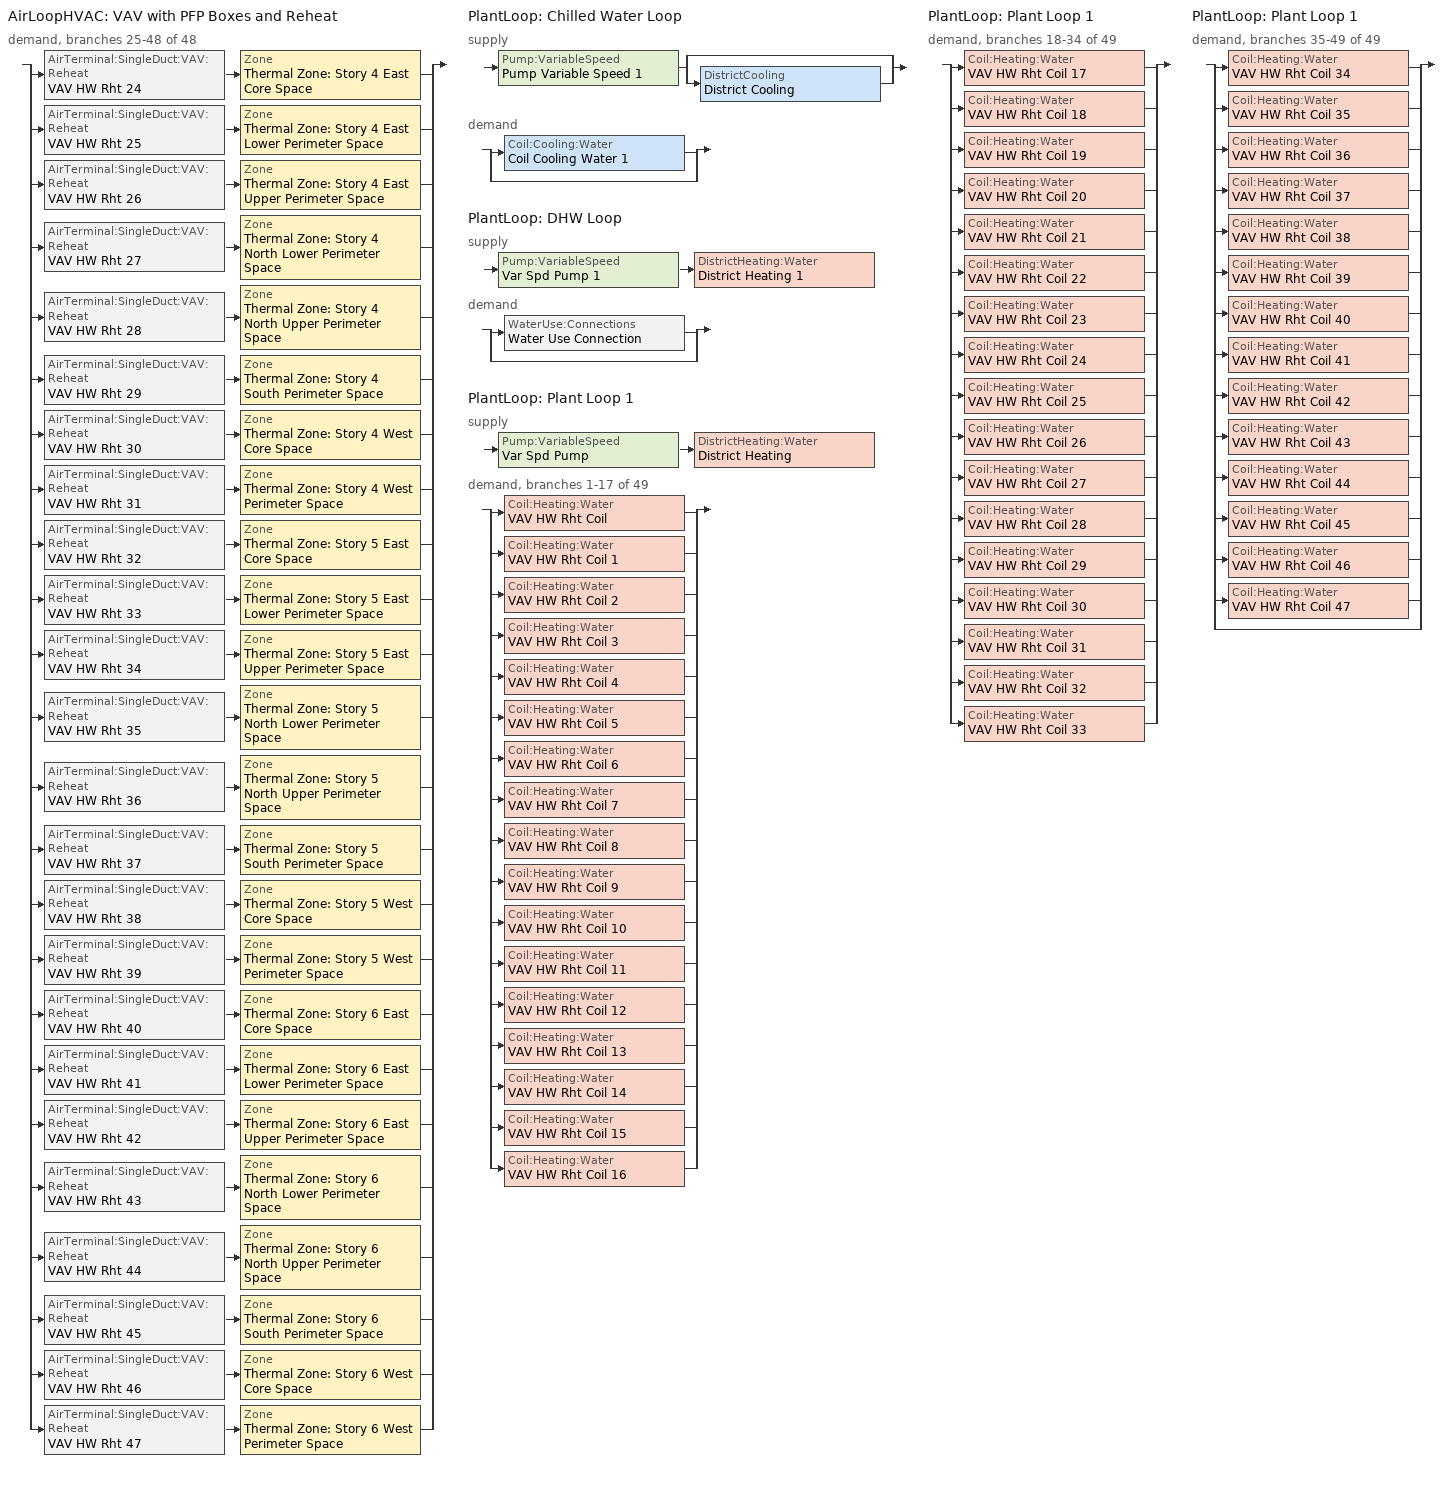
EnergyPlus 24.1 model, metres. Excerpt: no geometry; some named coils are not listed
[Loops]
AirLoopHVAC 'VAV with PFP Boxes and Reheat'
 demand, branches 25-48 of 48: split
  | AirTerminal:SingleDuct:VAV:Reheat 'VAV HW Rht 24' > Zone 'Thermal Zone: Story 4 East Core Space'
  | AirTerminal:SingleDuct:VAV:Reheat 'VAV HW Rht 25' > Zone 'Thermal Zone: Story 4 East Lower Perimeter Space'
  | AirTerminal:SingleDuct:VAV:Reheat 'VAV HW Rht 26' > Zone 'Thermal Zone: Story 4 East Upper Perimeter Space'
  | AirTerminal:SingleDuct:VAV:Reheat 'VAV HW Rht 27' > Zone 'Thermal Zone: Story 4 North Lower Perimeter Space'
  | AirTerminal:SingleDuct:VAV:Reheat 'VAV HW Rht 28' > Zone 'Thermal Zone: Story 4 North Upper Perimeter Space'
  | AirTerminal:SingleDuct:VAV:Reheat 'VAV HW Rht 29' > Zone 'Thermal Zone: Story 4 South Perimeter Space'
  | AirTerminal:SingleDuct:VAV:Reheat 'VAV HW Rht 30' > Zone 'Thermal Zone: Story 4 West Core Space'
  | AirTerminal:SingleDuct:VAV:Reheat 'VAV HW Rht 31' > Zone 'Thermal Zone: Story 4 West Perimeter Space'
  | AirTerminal:SingleDuct:VAV:Reheat 'VAV HW Rht 32' > Zone 'Thermal Zone: Story 5 East Core Space'
  | AirTerminal:SingleDuct:VAV:Reheat 'VAV HW Rht 33' > Zone 'Thermal Zone: Story 5 East Lower Perimeter Space'
  | AirTerminal:SingleDuct:VAV:Reheat 'VAV HW Rht 34' > Zone 'Thermal Zone: Story 5 East Upper Perimeter Space'
  | AirTerminal:SingleDuct:VAV:Reheat 'VAV HW Rht 35' > Zone 'Thermal Zone: Story 5 North Lower Perimeter Space'
  | AirTerminal:SingleDuct:VAV:Reheat 'VAV HW Rht 36' > Zone 'Thermal Zone: Story 5 North Upper Perimeter Space'
  | AirTerminal:SingleDuct:VAV:Reheat 'VAV HW Rht 37' > Zone 'Thermal Zone: Story 5 South Perimeter Space'
  | AirTerminal:SingleDuct:VAV:Reheat 'VAV HW Rht 38' > Zone 'Thermal Zone: Story 5 West Core Space'
  | AirTerminal:SingleDuct:VAV:Reheat 'VAV HW Rht 39' > Zone 'Thermal Zone: Story 5 West Perimeter Space'
  | AirTerminal:SingleDuct:VAV:Reheat 'VAV HW Rht 40' > Zone 'Thermal Zone: Story 6 East Core Space'
  | AirTerminal:SingleDuct:VAV:Reheat 'VAV HW Rht 41' > Zone 'Thermal Zone: Story 6 East Lower Perimeter Space'
  | AirTerminal:SingleDuct:VAV:Reheat 'VAV HW Rht 42' > Zone 'Thermal Zone: Story 6 East Upper Perimeter Space'
  | AirTerminal:SingleDuct:VAV:Reheat 'VAV HW Rht 43' > Zone 'Thermal Zone: Story 6 North Lower Perimeter Space'
  | AirTerminal:SingleDuct:VAV:Reheat 'VAV HW Rht 44' > Zone 'Thermal Zone: Story 6 North Upper Perimeter Space'
  | AirTerminal:SingleDuct:VAV:Reheat 'VAV HW Rht 45' > Zone 'Thermal Zone: Story 6 South Perimeter Space'
  | AirTerminal:SingleDuct:VAV:Reheat 'VAV HW Rht 46' > Zone 'Thermal Zone: Story 6 West Core Space'
  | AirTerminal:SingleDuct:VAV:Reheat 'VAV HW Rht 47' > Zone 'Thermal Zone: Story 6 West Perimeter Space'
PlantLoop 'Chilled Water Loop'
 supply: Pump:VariableSpeed 'Pump Variable Speed 1' > split
  | bypass
  | DistrictCooling 'District Cooling'
 demand: split
  | Coil:Cooling:Water 'Coil Cooling Water 1'
  | bypass
PlantLoop 'DHW Loop'
 supply: Pump:VariableSpeed 'Var Spd Pump 1' > DistrictHeating:Water 'District Heating 1'
 demand: split
  | WaterUse:Connections 'Water Use Connection'
  | bypass
PlantLoop 'Plant Loop 1'
 supply: Pump:VariableSpeed 'Var Spd Pump' > DistrictHeating:Water 'District Heating'
 demand, branches 1-17 of 49: split
  | Coil:Heating:Water 'VAV HW Rht Coil'
  | Coil:Heating:Water 'VAV HW Rht Coil 1'
  | Coil:Heating:Water 'VAV HW Rht Coil 2'
  | Coil:Heating:Water 'VAV HW Rht Coil 3'
  | Coil:Heating:Water 'VAV HW Rht Coil 4'
  | Coil:Heating:Water 'VAV HW Rht Coil 5'
  | Coil:Heating:Water 'VAV HW Rht Coil 6'
  | Coil:Heating:Water 'VAV HW Rht Coil 7'
  | Coil:Heating:Water 'VAV HW Rht Coil 8'
  | Coil:Heating:Water 'VAV HW Rht Coil 9'
  | Coil:Heating:Water 'VAV HW Rht Coil 10'
  | Coil:Heating:Water 'VAV HW Rht Coil 11'
  | Coil:Heating:Water 'VAV HW Rht Coil 12'
  | Coil:Heating:Water 'VAV HW Rht Coil 13'
  | Coil:Heating:Water 'VAV HW Rht Coil 14'
  | Coil:Heating:Water 'VAV HW Rht Coil 15'
  | Coil:Heating:Water 'VAV HW Rht Coil 16'
PlantLoop 'Plant Loop 1'
 demand, branches 18-34 of 49: split
  | Coil:Heating:Water 'VAV HW Rht Coil 17'
  | Coil:Heating:Water 'VAV HW Rht Coil 18'
  | Coil:Heating:Water 'VAV HW Rht Coil 19'
  | Coil:Heating:Water 'VAV HW Rht Coil 20'
  | Coil:Heating:Water 'VAV HW Rht Coil 21'
  | Coil:Heating:Water 'VAV HW Rht Coil 22'
  | Coil:Heating:Water 'VAV HW Rht Coil 23'
  | Coil:Heating:Water 'VAV HW Rht Coil 24'
  | Coil:Heating:Water 'VAV HW Rht Coil 25'
  | Coil:Heating:Water 'VAV HW Rht Coil 26'
  | Coil:Heating:Water 'VAV HW Rht Coil 27'
  | Coil:Heating:Water 'VAV HW Rht Coil 28'
  | Coil:Heating:Water 'VAV HW Rht Coil 29'
  | Coil:Heating:Water 'VAV HW Rht Coil 30'
  | Coil:Heating:Water 'VAV HW Rht Coil 31'
  | Coil:Heating:Water 'VAV HW Rht Coil 32'
  | Coil:Heating:Water 'VAV HW Rht Coil 33'
PlantLoop 'Plant Loop 1'
 demand, branches 35-49 of 49: split
  | Coil:Heating:Water 'VAV HW Rht Coil 34'
  | Coil:Heating:Water 'VAV HW Rht Coil 35'
  | Coil:Heating:Water 'VAV HW Rht Coil 36'
  | Coil:Heating:Water 'VAV HW Rht Coil 37'
  | Coil:Heating:Water 'VAV HW Rht Coil 38'
  | Coil:Heating:Water 'VAV HW Rht Coil 39'
  | Coil:Heating:Water 'VAV HW Rht Coil 40'
  | Coil:Heating:Water 'VAV HW Rht Coil 41'
  | Coil:Heating:Water 'VAV HW Rht Coil 42'
  | Coil:Heating:Water 'VAV HW Rht Coil 43'
  | Coil:Heating:Water 'VAV HW Rht Coil 44'
  | Coil:Heating:Water 'VAV HW Rht Coil 45'
  | Coil:Heating:Water 'VAV HW Rht Coil 46'
  | Coil:Heating:Water 'VAV HW Rht Coil 47'
  | bypass
[ZoneVentilation:DesignFlowRate]
90.1-2010 - Office - OpenOffice Ventilation: Zone or ZoneList or Space or SpaceList=256 - 90.1-2010 - Office - OpenOffice; Design Flow Rate Calculation Method=Flow/Area; Flow Rate per Floor Area {m3/s-m2}=0.001; Ventilation Type=Natural; Fan Total Efficiency=1; Constant Term Coefficient=1; Minimum Indoor Temperature {C}=-100; Maximum Indoor Temperature {C}=100; Delta Temperature {deltaC}=-100; Minimum Outdoor Temperature {C}=-100; Maximum Outdoor Temperature {C}=100; Maximum Wind Speed {m/s}=40
[EnergyManagementSystem:Sensor] Output:Variable or Output:Meter=Zone Mean Air Temperature
Name | Output:Variable or Output:Meter Index Key
ZoneMeanAirTemp_4_East_Lower_Perimeter | THERMAL ZONE: STORY 4 EAST LOWER PERIMETER SPACE
ZoneMeanAirTemp_4_North_Upper_Perimeter | THERMAL ZONE: STORY 4 NORTH UPPER PERIMETER SPACE
ZoneMeanAirTemp_4_South_Perimeter | THERMAL ZONE: STORY 4 SOUTH PERIMETER SPACE
ZoneMeanAirTemp_4_West_Perimeter | THERMAL ZONE: STORY 4 WEST PERIMETER SPACE
ZoneMeanAirTemp_5_East_Upper_Perimeter | THERMAL ZONE: STORY 5 EAST UPPER PERIMETER SPACE
ZoneMeanAirTemp_5_North_Lower_Perimeter | THERMAL ZONE: STORY 5 NORTH LOWER PERIMETER SPACE
ZoneMeanAirTemp_5_North_Upper_Perimeter | THERMAL ZONE: STORY 5 NORTH UPPER PERIMETER SPACE
ZoneMeanAirTemp_5_South_Perimeter | THERMAL ZONE: STORY 5 SOUTH PERIMETER SPACE
ZoneMeanAirTemp_6_East_Upper_Perimeter | THERMAL ZONE: STORY 6 EAST UPPER PERIMETER SPACE
ZoneMeanAirTemp_6_North_Lower_Perimeter | THERMAL ZONE: STORY 6 NORTH LOWER PERIMETER SPACE
ZoneMeanAirTemp_6_North_Upper_Perimeter | THERMAL ZONE: STORY 6 NORTH UPPER PERIMETER SPACE
ZoneMeanAirTemp_6_South_Perimeter | THERMAL ZONE: STORY 6 SOUTH PERIMETER SPACE
ZoneMeanAirTemp_6_West_Perimeter | THERMAL ZONE: STORY 6 WEST PERIMETER SPACE
[SpaceList]
256 - 90.1-2010 - Office - OpenOffice: Story 1 West Core Space, Story 1 West Perimeter Space, Story 1 East Upper Perimeter Space, Story 6 East Upper Perimeter Space, Story 1 North Lower Perimeter Space, Story 1 North Upper Perimeter Space, Story 1 East Lower Perimeter Space, Story 1 South Perimeter Space, Story 1 East Core Space, Story 4 East Core Space, Story 2 West Perimeter Space, Story 3 East Lower Perimeter Space, Story 2 South Perimeter Space, Story 2 North Upper Perimeter Space, Story 2 East Upper Perimeter Space, Story 2 North Lower Perimeter Space, Story 2 East Lower Perimeter Space, Story 5 West Core Space, Story 2 East Core Space, Story 2 West Core Space, Story 5 South Perimeter Space, Story 3 West Perimeter Space, Story 3 North Upper Perimeter Space, Story 3 East Upper Perimeter Space, Story 3 North Lower Perimeter Space, Story 3 South Perimeter Space, Story 3 West Core Space, Story 3 East Core Space, Story 4 West Perimeter Space, Story 4 North Upper Perimeter Space, Story 4 East Upper Perimeter Space, Story 4 North Lower Perimeter Space, Story 4 East Lower Perimeter Space, Story 5 North Lower Perimeter Space, Story 4 South Perimeter Space, Story 4 West Core Space, Story 5 West Perimeter Space, Story 5 North Upper Perimeter Space, Story 5 East Upper Perimeter Space, Story 5 East Lower Perimeter Space, Story 5 East Core Space, Story 6 West Perimeter Space, Story 6 North Upper Perimeter Space, Story 6 North Lower Perimeter Space, Story 6 East Lower Perimeter Space, Story 6 South Perimeter Space, Story 6 West Core Space, Story 6 East Core Space
[ZoneInfiltration:DesignFlowRate]
90.1-2010 - Office - OpenOffice Infiltration 2: Zone or ZoneList or Space or SpaceList=256 - 90.1-2010 - Office - OpenOffice; Schedule=Medium Office Infil Quarter On; Design Flow Rate Calculation Method=Flow/ExteriorArea; Flow Rate per Exterior Surface Area {m3/s-m2}=0.000226568
[DesignSpecification:OutdoorAir]
90.1-2010 - Office - OpenOffice Ventilation: Outdoor Air Method=Sum; Outdoor Air Flow per Person {m3/s-person}=0.00235974; Outdoor Air Flow per Zone Floor Area {m3/s-m2}=0.0003048; Outdoor Air Flow per Zone {m3/s}=0; Outdoor Air Flow Air Changes per Hour {1/hr}=0
[DesignSpecification:OutdoorAir:SpaceList] Space 1 Design Specification Outdoor Air Object=90.1-2010 - Office - OpenOffice Ventilation
Name | Space 1
Thermal Zone: Story 4 East Core Space DSOA Space List | Story 4 East Core Space
Thermal Zone: Story 4 East Lower Perimeter Space DSOA Space List | Story 4 East Lower Perimeter Space
Thermal Zone: Story 4 East Upper Perimeter Space DSOA Space List | Story 4 East Upper Perimeter Space
Thermal Zone: Story 4 North Lower Perimeter Space DSOA Space List | Story 4 North Lower Perimeter Space
Thermal Zone: Story 4 North Upper Perimeter Space DSOA Space List | Story 4 North Upper Perimeter Space
Thermal Zone: Story 4 South Perimeter Space DSOA Space List | Story 4 South Perimeter Space
Thermal Zone: Story 4 West Core Space DSOA Space List | Story 4 West Core Space
Thermal Zone: Story 4 West Perimeter Space DSOA Space List | Story 4 West Perimeter Space
Thermal Zone: Story 5 East Core Space DSOA Space List | Story 5 East Core Space
Thermal Zone: Story 5 East Lower Perimeter Space DSOA Space List | Story 5 East Lower Perimeter Space
Thermal Zone: Story 5 East Upper Perimeter Space DSOA Space List | Story 5 East Upper Perimeter Space
Thermal Zone: Story 5 North Lower Perimeter Space DSOA Space List | Story 5 North Lower Perimeter Space
Thermal Zone: Story 5 North Upper Perimeter Space DSOA Space List | Story 5 North Upper Perimeter Space
Thermal Zone: Story 5 South Perimeter Space DSOA Space List | Story 5 South Perimeter Space
Thermal Zone: Story 5 West Core Space DSOA Space List | Story 5 West Core Space
Thermal Zone: Story 5 West Perimeter Space DSOA Space List | Story 5 West Perimeter Space
Thermal Zone: Story 6 East Core Space DSOA Space List | Story 6 East Core Space
Thermal Zone: Story 6 East Lower Perimeter Space DSOA Space List | Story 6 East Lower Perimeter Space
Thermal Zone: Story 6 East Upper Perimeter Space DSOA Space List | Story 6 East Upper Perimeter Space
Thermal Zone: Story 6 North Lower Perimeter Space DSOA Space List | Story 6 North Lower Perimeter Space
Thermal Zone: Story 6 North Upper Perimeter Space DSOA Space List | Story 6 North Upper Perimeter Space
Thermal Zone: Story 6 South Perimeter Space DSOA Space List | Story 6 South Perimeter Space
Thermal Zone: Story 6 West Core Space DSOA Space List | Story 6 West Core Space
Thermal Zone: Story 6 West Perimeter Space DSOA Space List | Story 6 West Perimeter Space
[Sizing:Zone] Zone Cooling Design Supply Air Temperature Input Method=SupplyAirTemperature; Zone Cooling Design Supply Air Temperature {C}=14; Zone Cooling Design Supply Air Temperature Difference {deltaC}=11.11; Zone Heating Design Supply Air Temperature Input Method=SupplyAirTemperature; Zone Heating Design Supply Air Temperature {C}=40; Zone Heating Design Supply Air Temperature Difference {deltaC}=11.11; Zone Cooling Design Supply Air Humidity Ratio {kgWater/kgDryAir}=0.0085; Zone Heating Design Supply Air Humidity Ratio {kgWater/kgDryAir}=0.008; Cooling Design Air Flow Method=DesignDay; Cooling Design Air Flow Rate {m3/s}=0; Cooling Minimum Air Flow per Zone Floor Area {m3/s-m2}=0.003; Cooling Minimum Air Flow {m3/s}=0; Cooling Minimum Air Flow Fraction=0; Heating Design Air Flow Method=DesignDay; Heating Design Air Flow Rate {m3/s}=0; Heating Maximum Air Flow per Zone Floor Area {m3/s-m2}=0.002032; Heating Maximum Air Flow {m3/s}=0.141576; Heating Maximum Air Flow Fraction=0.3; Account for Dedicated Outdoor Air System=No; Zone Load Sizing Method=Sensible Load Only No Latent Load; Zone Latent Cooling Design Supply Air Humidity Ratio Input Method=HumidityRatioDifference; Zone Cooling Design Supply Air Humidity Ratio Difference {kgWater/kgDryAir}=0.005; Zone Latent Heating Design Supply Air Humidity Ratio Input Method=HumidityRatioDifference; Zone Humidification Design Supply Air Humidity Ratio Difference {kgWater/kgDryAir}=0.005
Name | Design Specification Outdoor Air Object
Thermal Zone: Story 4 East Core Space | Thermal Zone: Story 4 East Core Space DSOA Space List
Thermal Zone: Story 4 East Lower Perimeter Space | Thermal Zone: Story 4 East Lower Perimeter Space DSOA Space List
Thermal Zone: Story 4 East Upper Perimeter Space | Thermal Zone: Story 4 East Upper Perimeter Space DSOA Space List
Thermal Zone: Story 4 North Lower Perimeter Space | Thermal Zone: Story 4 North Lower Perimeter Space DSOA Space List
Thermal Zone: Story 4 North Upper Perimeter Space | Thermal Zone: Story 4 North Upper Perimeter Space DSOA Space List
Thermal Zone: Story 4 South Perimeter Space | Thermal Zone: Story 4 South Perimeter Space DSOA Space List
Thermal Zone: Story 4 West Core Space | Thermal Zone: Story 4 West Core Space DSOA Space List
Thermal Zone: Story 4 West Perimeter Space | Thermal Zone: Story 4 West Perimeter Space DSOA Space List
Thermal Zone: Story 5 East Core Space | Thermal Zone: Story 5 East Core Space DSOA Space List
Thermal Zone: Story 5 East Lower Perimeter Space | Thermal Zone: Story 5 East Lower Perimeter Space DSOA Space List
Thermal Zone: Story 5 East Upper Perimeter Space | Thermal Zone: Story 5 East Upper Perimeter Space DSOA Space List
Thermal Zone: Story 5 North Lower Perimeter Space | Thermal Zone: Story 5 North Lower Perimeter Space DSOA Space List
Thermal Zone: Story 5 North Upper Perimeter Space | Thermal Zone: Story 5 North Upper Perimeter Space DSOA Space List
Thermal Zone: Story 5 South Perimeter Space | Thermal Zone: Story 5 South Perimeter Space DSOA Space List
Thermal Zone: Story 5 West Core Space | Thermal Zone: Story 5 West Core Space DSOA Space List
Thermal Zone: Story 5 West Perimeter Space | Thermal Zone: Story 5 West Perimeter Space DSOA Space List
Thermal Zone: Story 6 East Core Space | Thermal Zone: Story 6 East Core Space DSOA Space List
Thermal Zone: Story 6 East Lower Perimeter Space | Thermal Zone: Story 6 East Lower Perimeter Space DSOA Space List
Thermal Zone: Story 6 East Upper Perimeter Space | Thermal Zone: Story 6 East Upper Perimeter Space DSOA Space List
Thermal Zone: Story 6 North Lower Perimeter Space | Thermal Zone: Story 6 North Lower Perimeter Space DSOA Space List
Thermal Zone: Story 6 North Upper Perimeter Space | Thermal Zone: Story 6 North Upper Perimeter Space DSOA Space List
Thermal Zone: Story 6 South Perimeter Space | Thermal Zone: Story 6 South Perimeter Space DSOA Space List
Thermal Zone: Story 6 West Core Space | Thermal Zone: Story 6 West Core Space DSOA Space List
Thermal Zone: Story 6 West Perimeter Space | Thermal Zone: Story 6 West Perimeter Space DSOA Space List
[Sizing:Plant] Sizing Option=NonCoincident; Zone Timesteps in Averaging Window=1; Coincident Sizing Factor Mode=None
Name | Loop Type | Design Loop Exit Temperature {C} | Loop Design Temperature Difference {deltaC}
Chilled Water Loop | Cooling | 7.22 | 6.67
DHW Loop; Plant Loop 1 | Heating | 82 | 11
[ZoneControl:Thermostat] Control Type Schedule=DualSetpointControl; Temperature Difference Between Cutout And Setpoint {deltaC}=0
Name | Zone or ZoneList | Control 1
Thermal Zone: Story 4 East Core Space Thermostat | Thermal Zone: Story 4 East Core Space | Thermal Zone: Story 4 East Core Space Thermostat
Thermal Zone: Story 4 East Lower Perimeter Space Thermostat | Thermal Zone: Story 4 East Lower Perimeter Space | Thermal Zone: Story 4 East Lower Perimeter Space Thermostat
Thermal Zone: Story 4 East Upper Perimeter Space Thermostat | Thermal Zone: Story 4 East Upper Perimeter Space | Thermal Zone: Story 4 East Upper Perimeter Space Thermostat
Thermal Zone: Story 4 North Lower Perimeter Space Thermostat | Thermal Zone: Story 4 North Lower Perimeter Space | Thermal Zone: Story 4 North Lower Perimeter Space Thermostat
Thermal Zone: Story 4 North Upper Perimeter Space Thermostat | Thermal Zone: Story 4 North Upper Perimeter Space | Thermal Zone: Story 4 North Upper Perimeter Space Thermostat
Thermal Zone: Story 4 South Perimeter Space Thermostat | Thermal Zone: Story 4 South Perimeter Space | Thermal Zone: Story 4 South Perimeter Space Thermostat
Thermal Zone: Story 4 West Core Space Thermostat | Thermal Zone: Story 4 West Core Space | Thermal Zone: Story 4 West Core Space Thermostat
Thermal Zone: Story 4 West Perimeter Space Thermostat | Thermal Zone: Story 4 West Perimeter Space | Thermal Zone: Story 4 West Perimeter Space Thermostat
Thermal Zone: Story 5 East Core Space Thermostat | Thermal Zone: Story 5 East Core Space | Thermal Zone: Story 5 East Core Space Thermostat
Thermal Zone: Story 5 East Lower Perimeter Space Thermostat | Thermal Zone: Story 5 East Lower Perimeter Space | Thermal Zone: Story 5 East Lower Perimeter Space Thermostat
Thermal Zone: Story 5 East Upper Perimeter Space Thermostat | Thermal Zone: Story 5 East Upper Perimeter Space | Thermal Zone: Story 5 East Upper Perimeter Space Thermostat
Thermal Zone: Story 5 North Lower Perimeter Space Thermostat | Thermal Zone: Story 5 North Lower Perimeter Space | Thermal Zone: Story 5 North Lower Perimeter Space Thermostat
Thermal Zone: Story 5 North Upper Perimeter Space Thermostat | Thermal Zone: Story 5 North Upper Perimeter Space | Thermal Zone: Story 5 North Upper Perimeter Space Thermostat
Thermal Zone: Story 5 South Perimeter Space Thermostat | Thermal Zone: Story 5 South Perimeter Space | Thermal Zone: Story 5 South Perimeter Space Thermostat
Thermal Zone: Story 5 West Core Space Thermostat | Thermal Zone: Story 5 West Core Space | Thermal Zone: Story 5 West Core Space Thermostat
Thermal Zone: Story 5 West Perimeter Space Thermostat | Thermal Zone: Story 5 West Perimeter Space | Thermal Zone: Story 5 West Perimeter Space Thermostat
Thermal Zone: Story 6 East Core Space Thermostat | Thermal Zone: Story 6 East Core Space | Thermal Zone: Story 6 East Core Space Thermostat
Thermal Zone: Story 6 East Lower Perimeter Space Thermostat | Thermal Zone: Story 6 East Lower Perimeter Space | Thermal Zone: Story 6 East Lower Perimeter Space Thermostat
Thermal Zone: Story 6 East Upper Perimeter Space Thermostat | Thermal Zone: Story 6 East Upper Perimeter Space | Thermal Zone: Story 6 East Upper Perimeter Space Thermostat
Thermal Zone: Story 6 North Lower Perimeter Space Thermostat | Thermal Zone: Story 6 North Lower Perimeter Space | Thermal Zone: Story 6 North Lower Perimeter Space Thermostat
Thermal Zone: Story 6 North Upper Perimeter Space Thermostat | Thermal Zone: Story 6 North Upper Perimeter Space | Thermal Zone: Story 6 North Upper Perimeter Space Thermostat
Thermal Zone: Story 6 South Perimeter Space Thermostat | Thermal Zone: Story 6 South Perimeter Space | Thermal Zone: Story 6 South Perimeter Space Thermostat
Thermal Zone: Story 6 West Core Space Thermostat | Thermal Zone: Story 6 West Core Space | Thermal Zone: Story 6 West Core Space Thermostat
Thermal Zone: Story 6 West Perimeter Space Thermostat | Thermal Zone: Story 6 West Perimeter Space | Thermal Zone: Story 6 West Perimeter Space Thermostat
[ThermostatSetpoint:DualSetpoint] Heating Setpoint Temperature Schedule=hsp; Cooling Setpoint Temperature Schedule=csp
Thermal Zone: Story 4 East Core Space Thermostat; Thermal Zone: Story 4 East Lower Perimeter Space Thermostat; Thermal Zone: Story 4 East Upper Perimeter Space Thermostat; Thermal Zone: Story 4 North Lower Perimeter Space Thermostat; Thermal Zone: Story 4 North Upper Perimeter Space Thermostat; Thermal Zone: Story 4 South Perimeter Space Thermostat; Thermal Zone: Story 4 West Core Space Thermostat; Thermal Zone: Story 4 West Perimeter Space Thermostat; Thermal Zone: Story 5 East Core Space Thermostat; Thermal Zone: Story 5 East Lower Perimeter Space Thermostat; Thermal Zone: Story 5 East Upper Perimeter Space Thermostat; Thermal Zone: Story 5 North Lower Perimeter Space Thermostat; Thermal Zone: Story 5 North Upper Perimeter Space Thermostat; Thermal Zone: Story 5 South Perimeter Space Thermostat; Thermal Zone: Story 5 West Core Space Thermostat; Thermal Zone: Story 5 West Perimeter Space Thermostat; Thermal Zone: Story 6 East Core Space Thermostat; Thermal Zone: Story 6 East Lower Perimeter Space Thermostat; Thermal Zone: Story 6 East Upper Perimeter Space Thermostat; Thermal Zone: Story 6 North Lower Perimeter Space Thermostat; Thermal Zone: Story 6 North Upper Perimeter Space Thermostat; Thermal Zone: Story 6 South Perimeter Space Thermostat; Thermal Zone: Story 6 West Core Space Thermostat; Thermal Zone: Story 6 West Perimeter Space Thermostat
[AirTerminal:SingleDuct:VAV:Reheat] Availability Schedule=Always On Discrete hvac_library; Zone Minimum Air Flow Input Method=FixedFlowRate; Constant Minimum Air Flow Fraction=0.63; Maximum Hot Water or Steam Flow Rate {m3/s}=Autosize; Minimum Hot Water or Steam Flow Rate {m3/s}=0; Convergence Tolerance=0.001; Damper Heating Action=Normal; Maximum Flow per Zone Floor Area During Reheat {m3/s-m2}=Autocalculate; Maximum Flow Fraction During Reheat=Autocalculate; Maximum Reheat Air Temperature {C}=35
Name | Maximum Air Flow Rate {m3/s} | Fixed Minimum Air Flow Rate {m3/s} | Reheat Coil
VAV HW Rht 24 | Autosize | 2 | VAV HW Rht Coil 24
VAV HW Rht 25 | Autosize | 0.155262 | VAV HW Rht Coil 25
VAV HW Rht 26 | Autosize | 0.381845 | VAV HW Rht Coil 26
VAV HW Rht 27 | Autosize | 0.545493 | VAV HW Rht Coil 27
VAV HW Rht 28 | Autosize | 0.232894 | VAV HW Rht Coil 28
VAV HW Rht 29 | Autosize | 0.47078 | VAV HW Rht Coil 29
VAV HW Rht 30 | Autosize | 1.6883 | VAV HW Rht Coil 30
VAV HW Rht 31 | Autosize | 0.941559 | VAV HW Rht Coil 31
VAV HW Rht 32 | Autosize | 0.71 | VAV HW Rht Coil 32
VAV HW Rht 33 | autosize | 0.23914 | VAV HW Rht Coil 33
VAV HW Rht 34 | Autosize | 0.381845 | VAV HW Rht Coil 34
VAV HW Rht 35 | Autosize | 0.455315 | VAV HW Rht Coil 35
VAV HW Rht 36 | Autosize | 0.234645 | VAV HW Rht Coil 36
VAV HW Rht 37 | autosize | 0.706169 | VAV HW Rht Coil 37
VAV HW Rht 38 | Autosize | 1.8854 | VAV HW Rht Coil 38
VAV HW Rht 39 | Autosize | 0.941559 | VAV HW Rht Coil 39
VAV HW Rht 40 | Autosize | 1.01581 | VAV HW Rht Coil 40
VAV HW Rht 41 | Autosize | 0.274785 | VAV HW Rht Coil 41
VAV HW Rht 42 | Autosize | 0.237417 | VAV HW Rht Coil 42
VAV HW Rht 43 | Autosize | 0.237417 | VAV HW Rht Coil 43
VAV HW Rht 44 | Autosize | 0.104082 | VAV HW Rht Coil 44
VAV HW Rht 45 | Autosize | 0.341499 | VAV HW Rht Coil 45
VAV HW Rht 46 | Autosize | 0.807441 | VAV HW Rht Coil 46
VAV HW Rht 47 | Autosize | 0.341499 | VAV HW Rht Coil 47
[Zone equipment]
Thermal Zone: Story 4 East Core Space: VAV HW Rht 24
Thermal Zone: Story 4 East Lower Perimeter Space: VAV HW Rht 25
Thermal Zone: Story 4 East Upper Perimeter Space: VAV HW Rht 26
Thermal Zone: Story 4 North Lower Perimeter Space: VAV HW Rht 27
Thermal Zone: Story 4 North Upper Perimeter Space: VAV HW Rht 28
Thermal Zone: Story 4 South Perimeter Space: VAV HW Rht 29
Thermal Zone: Story 4 West Core Space: VAV HW Rht 30
Thermal Zone: Story 4 West Perimeter Space: VAV HW Rht 31
Thermal Zone: Story 5 East Core Space: VAV HW Rht 32
Thermal Zone: Story 5 East Lower Perimeter Space: VAV HW Rht 33
Thermal Zone: Story 5 East Upper Perimeter Space: VAV HW Rht 34
Thermal Zone: Story 5 North Lower Perimeter Space: VAV HW Rht 35
Thermal Zone: Story 5 North Upper Perimeter Space: VAV HW Rht 36
Thermal Zone: Story 5 South Perimeter Space: VAV HW Rht 37
Thermal Zone: Story 5 West Core Space: VAV HW Rht 38
Thermal Zone: Story 5 West Perimeter Space: VAV HW Rht 39
Thermal Zone: Story 6 East Core Space: VAV HW Rht 40
Thermal Zone: Story 6 East Lower Perimeter Space: VAV HW Rht 41
Thermal Zone: Story 6 East Upper Perimeter Space: VAV HW Rht 42
Thermal Zone: Story 6 North Lower Perimeter Space: VAV HW Rht 43
Thermal Zone: Story 6 North Upper Perimeter Space: VAV HW Rht 44
Thermal Zone: Story 6 South Perimeter Space: VAV HW Rht 45
Thermal Zone: Story 6 West Core Space: VAV HW Rht 46
Thermal Zone: Story 6 West Perimeter Space: VAV HW Rht 47
[Coil:Heating:Water] Availability Schedule=Always On Discrete hvac_library; U-Factor Times Area Value {W/K}=Autosize; Maximum Water Flow Rate {m3/s}=Autosize; Performance Input Method=UFactorTimesAreaAndDesignWaterFlowRate; Rated Capacity {W}=Autosize; Rated Inlet Water Temperature {C}=82.2; Rated Inlet Air Temperature {C}=16.6; Rated Outlet Water Temperature {C}=71.1; Rated Outlet Air Temperature {C}=32.2; Rated Ratio for Air and Water Convection=0.5
VAV HW Rht Coil; VAV HW Rht Coil 1; VAV HW Rht Coil 2; VAV HW Rht Coil 3; VAV HW Rht Coil 4; VAV HW Rht Coil 5; VAV HW Rht Coil 6; VAV HW Rht Coil 7; VAV HW Rht Coil 8; VAV HW Rht Coil 9; VAV HW Rht Coil 10; VAV HW Rht Coil 11; VAV HW Rht Coil 12; VAV HW Rht Coil 13; VAV HW Rht Coil 14; VAV HW Rht Coil 15; VAV HW Rht Coil 16; VAV HW Rht Coil 17; VAV HW Rht Coil 18; VAV HW Rht Coil 19; VAV HW Rht Coil 20; VAV HW Rht Coil 21; VAV HW Rht Coil 22; VAV HW Rht Coil 23; VAV HW Rht Coil 24; VAV HW Rht Coil 25; VAV HW Rht Coil 26; VAV HW Rht Coil 27; VAV HW Rht Coil 28; VAV HW Rht Coil 29; VAV HW Rht Coil 30; VAV HW Rht Coil 31; VAV HW Rht Coil 32; VAV HW Rht Coil 33; VAV HW Rht Coil 34; VAV HW Rht Coil 35; VAV HW Rht Coil 36; VAV HW Rht Coil 37; VAV HW Rht Coil 38; VAV HW Rht Coil 39; VAV HW Rht Coil 40; VAV HW Rht Coil 41; VAV HW Rht Coil 42; VAV HW Rht Coil 43; VAV HW Rht Coil 44; VAV HW Rht Coil 45; VAV HW Rht Coil 46; VAV HW Rht Coil 47
[Pump:VariableSpeed] Design Maximum Flow Rate {m3/s}=Autosize; Design Power Consumption {W}=Autosize; Motor Efficiency=0.9; Fraction of Motor Inefficiencies to Fluid Stream=0; Coefficient 1 of the Part Load Performance Curve=0; Coefficient 2 of the Part Load Performance Curve=1; Coefficient 3 of the Part Load Performance Curve=0; Coefficient 4 of the Part Load Performance Curve=0; Design Minimum Flow Rate {m3/s}=0; Skin Loss Radiative Fraction=0.5; Design Power Sizing Method=PowerPerFlowPerPressure; Design Electric Power per Unit Flow Rate {W/(m3/s)}=348701.1; Design Shaft Power per Unit Flow Rate per Unit Head {W/((m3/s)-Pa)}=1.28205; Design Minimum Flow Rate Fraction=0
Name | Design Pump Head {Pa} | Pump Control Type
Pump Variable Speed 1 | 179352 | Intermittent
Var Spd Pump 1 | 14945.3 | Continuous
Var Spd Pump | 179352 | Continuous
[DistrictCooling]
District Cooling: Nominal Capacity {W}=Autosize
[DistrictHeating:Water] Nominal Capacity {W}=Autosize
District Heating 1; District Heating
[PlantLoop] Fluid Type=Water; Maximum Loop Temperature {C}=100; Minimum Loop Temperature {C}=0; Maximum Loop Flow Rate {m3/s}=Autosize; Minimum Loop Flow Rate {m3/s}=0; Plant Loop Volume {m3}=Autocalculate; Load Distribution Scheme=Optimal; Plant Loop Demand Calculation Scheme=SingleSetpoint; Common Pipe Simulation=None
Name | Plant Equipment Operation Scheme
Chilled Water Loop | Chilled Water Loop Operation Schemes
DHW Loop | DHW Loop Operation Schemes
Plant Loop 1 | Plant Loop 1 Operation Schemes
[PlantEquipmentList]
Chilled Water Loop Cooling Equipment List: District Cooling
DHW Loop Heating Equipment List: District Heating 1
Plant Loop 1 Heating Equipment List: District Heating
[PlantEquipmentOperation:CoolingLoad]
Chilled Water Loop Cooling Operation Scheme: Load Range 1 Lower Limit {W}=0; Load Range 1 Upper Limit {W}=1000000000; Range 1 Equipment List=Chilled Water Loop Cooling Equipment List
[PlantEquipmentOperation:HeatingLoad] Load Range 1 Lower Limit {W}=0; Load Range 1 Upper Limit {W}=1000000000
Name | Range 1 Equipment List
DHW Loop Heating Operation Scheme | DHW Loop Heating Equipment List
Plant Loop 1 Heating Operation Scheme | Plant Loop 1 Heating Equipment List
[PlantEquipmentOperationSchemes] Control Scheme 1 Schedule=Always On Discrete
Name | Control Scheme 1
Chilled Water Loop Operation Schemes | Chilled Water Loop Cooling Operation Scheme
DHW Loop Operation Schemes | DHW Loop Heating Operation Scheme
Plant Loop 1 Operation Schemes | Plant Loop 1 Heating Operation Scheme
[SetpointManager:Scheduled] Control Variable=Temperature
Name | Schedule
Setpoint Manager Scheduled 3 | Chilled_Water_Temperature
Scheduled HW Temp 1 | WaterUse Schedule 120F
Scheduled HW Temp | Hot Water Temperature
[WaterUse:Equipment]
Water Use Equipment 1: Peak Flow Rate {m3/s}=6.31e-05; Target Temperature Schedule=WaterUse Schedule 120F; Sensible Fraction Schedule=WaterUse Sensible Fraction Schedule 20p; Latent Fraction Schedule=WaterUse Latent Fraction Schedule 5p
[WaterUse:Connections]
Water Use Connection: Water Use Equipment 1=Water Use Equipment 1
[Schedule:Compact]
hsp: Through: 12/31, For: AllDays, Until: 24:00, 18
csp: Through: 12/31, For: AllDays, Until: 01:00, 24, Until: 02:00, 24, Until: 03:00, 24, Until: 04:00, 24, Until: 05:00, 24, Until: 06:00, 24, Until: 07:00, 24, Until: 08:00, 24, Until: 09:00, 24, Until: 10:00, 24, Until: 11:00, 24, Until: 12:00, 24, Until: 13:00, 24, Until: 14:00, 24, Until: 15:00, 24, Until: 16:00, 24, Until: 17:00, 24, Until: 18:00, 24, Until: 19:00, 24, Until: 20:00, 24, Until: 21:00, 24, Until: 22:00, 24, Until: 23:00, 24, Until: 24:00, 24
[Schedule:Constant]
DualSetpointControl: Thermal Zone: Story 1 East Lower Perimeter Space Thermostat Schedule Type Limits, 4
Always On Discrete hvac_library: OnOff hvac_library, 1
Always On Discrete: Always On Discrete Limits, 1
[Schedule:Day:Interval]
Chilled_Water_Temperature_Default; Chilled_Water_Temperature_Summer_Design_Day; Chilled_Water_Temperature_Winter_Design_Day: No, 24:00, 6.7
Hot Water Temperature Default; Hot Water Temperature Summer Design Day; Hot Water Temperature Winter Design Day: No, 24:00, 67
Medium Office Infil Quarter On Default Schedule; Medium Office Infil Quarter On Summer Design Day: No, 06:00, 1, 22:00, 0.25, 24:00, 1
Medium Office Infil Quarter On Rule 1 Day Schedule: No, 24:00, 1
Medium Office Infil Quarter On Rule 2 Day Schedule; Medium Office Infil Quarter On Winter Design Day: No, 06:00, 1, 18:00, 0.25, 24:00, 1
WaterUse Latent Fraction Schedule 5p Day: No, 24:00, 0.05
WaterUse Schedule 120F Day: No, 24:00, 48.8889
WaterUse Sensible Fraction Schedule 20p Day: No, 24:00, 0.2
[Schedule:Week:Daily]
Chilled_Water_Temperature Week Rule - Jan1-Dec31: Chilled_Water_Temperature_Default, Chilled_Water_Temperature_Default, Chilled_Water_Temperature_Default, Chilled_Water_Temperature_Default, Chilled_Water_Temperature_Default, Chilled_Water_Temperature_Default, Chilled_Water_Temperature_Default, Chilled_Water_Temperature_Default, Chilled_Water_Temperature_Summer_Design_Day, Chilled_Water_Temperature_Winter_Design_Day, Chilled_Water_Temperature_Default, Chilled_Water_Temperature_Default
Hot Water Temperature Week Rule - Jan1-Dec31: Hot Water Temperature Default, Hot Water Temperature Default, Hot Water Temperature Default, Hot Water Temperature Default, Hot Water Temperature Default, Hot Water Temperature Default, Hot Water Temperature Default, Hot Water Temperature Default, Hot Water Temperature Summer Design Day, Hot Water Temperature Winter Design Day, Hot Water Temperature Default, Hot Water Temperature Default
Medium Office Infil Quarter On Week Rule - Jan1-Dec31: Medium Office Infil Quarter On Rule 1 Day Schedule, Medium Office Infil Quarter On Default Schedule, Medium Office Infil Quarter On Default Schedule, Medium Office Infil Quarter On Default Schedule, Medium Office Infil Quarter On Default Schedule, Medium Office Infil Quarter On Default Schedule, Medium Office Infil Quarter On Rule 2 Day Schedule, Medium Office Infil Quarter On Default Schedule, Medium Office Infil Quarter On Summer Design Day, Medium Office Infil Quarter On Winter Design Day, Medium Office Infil Quarter On Default Schedule, Medium Office Infil Quarter On Default Schedule
WaterUse Latent Fraction Schedule 5p Week Rule - Jan1-Dec31: WaterUse Latent Fraction Schedule 5p Day, WaterUse Latent Fraction Schedule 5p Day, WaterUse Latent Fraction Schedule 5p Day, WaterUse Latent Fraction Schedule 5p Day, WaterUse Latent Fraction Schedule 5p Day, WaterUse Latent Fraction Schedule 5p Day, WaterUse Latent Fraction Schedule 5p Day, WaterUse Latent Fraction Schedule 5p Day, WaterUse Latent Fraction Schedule 5p Day, WaterUse Latent Fraction Schedule 5p Day, WaterUse Latent Fraction Schedule 5p Day, WaterUse Latent Fraction Schedule 5p Day
WaterUse Schedule 120F Week Rule - Jan1-Dec31: WaterUse Schedule 120F Day, WaterUse Schedule 120F Day, WaterUse Schedule 120F Day, WaterUse Schedule 120F Day, WaterUse Schedule 120F Day, WaterUse Schedule 120F Day, WaterUse Schedule 120F Day, WaterUse Schedule 120F Day, WaterUse Schedule 120F Day, WaterUse Schedule 120F Day, WaterUse Schedule 120F Day, WaterUse Schedule 120F Day
WaterUse Sensible Fraction Schedule 20p Week Rule - Jan1-Dec31: WaterUse Sensible Fraction Schedule 20p Day, WaterUse Sensible Fraction Schedule 20p Day, WaterUse Sensible Fraction Schedule 20p Day, WaterUse Sensible Fraction Schedule 20p Day, WaterUse Sensible Fraction Schedule 20p Day, WaterUse Sensible Fraction Schedule 20p Day, WaterUse Sensible Fraction Schedule 20p Day, WaterUse Sensible Fraction Schedule 20p Day, WaterUse Sensible Fraction Schedule 20p Day, WaterUse Sensible Fraction Schedule 20p Day, WaterUse Sensible Fraction Schedule 20p Day, WaterUse Sensible Fraction Schedule 20p Day
[Schedule:Year]
Chilled_Water_Temperature: Chilled_Water_Temperature Week Rule - Jan1-Dec31, 1, 1, 12, 31
Hot Water Temperature: Hot Water Temperature Week Rule - Jan1-Dec31, 1, 1, 12, 31
Medium Office Infil Quarter On: Medium Office Infil Quarter On Week Rule - Jan1-Dec31, 1, 1, 12, 31
WaterUse Latent Fraction Schedule 5p: WaterUse Latent Fraction Schedule 5p Week Rule - Jan1-Dec31, 1, 1, 12, 31
WaterUse Schedule 120F: WaterUse Schedule 120F Week Rule - Jan1-Dec31, 1, 1, 12, 31
WaterUse Sensible Fraction Schedule 20p: WaterUse Sensible Fraction Schedule 20p Week Rule - Jan1-Dec31, 1, 1, 12, 31
